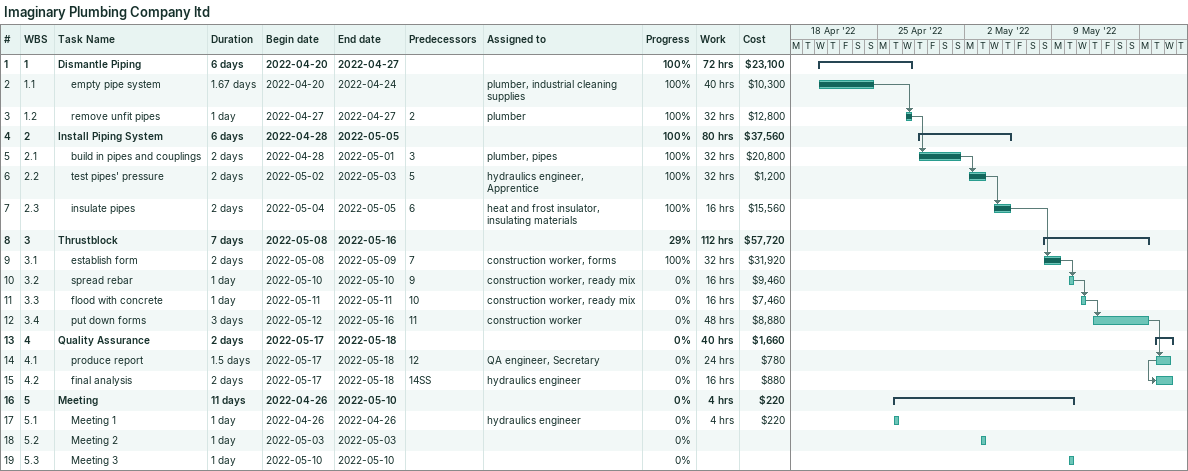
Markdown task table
Imaginary Plumbing Company ltd

| ID | WBS | Task | Duration | Start | Finish | Predecessors | Resources | % complete | Work (h) | Cost ($) |
|---|---|---|---|---|---|---|---|---|---|---|
| 1 | 1 | **Dismantle Piping** | 6d | 2022-04-20 | 2022-04-27 |  |  | 100 | 72 | 23100 |
| 2 | 1.1 | empty pipe system | 1.67d | 2022-04-20 | 2022-04-24 |  | plumber, industrial cleaning supplies | 100 | 40 | 10300 |
| 3 | 1.2 | remove unfit pipes | 1d | 2022-04-27 | 2022-04-27 | 2 | plumber | 100 | 32 | 12800 |
| 4 | 2 | **Install Piping System** | 6d | 2022-04-28 | 2022-05-05 |  |  | 100 | 80 | 37560 |
| 5 | 2.1 | build in pipes and couplings | 2d | 2022-04-28 | 2022-05-01 | 3 | plumber, pipes | 100 | 32 | 20800 |
| 6 | 2.2 | test pipes' pressure | 2d | 2022-05-02 | 2022-05-03 | 5 | hydraulics engineer, Apprentice | 100 | 32 | 1200 |
| 7 | 2.3 | insulate pipes | 2d | 2022-05-04 | 2022-05-05 | 6 | heat and frost insulator, insulating materials | 100 | 16 | 15560 |
| 8 | 3 | **Thrustblock** | 7d | 2022-05-08 | 2022-05-16 |  |  | 29 | 112 | 57720 |
| 9 | 3.1 | establish form | 2d | 2022-05-08 | 2022-05-09 | 7 | construction worker, forms | 100 | 32 | 31920 |
| 10 | 3.2 | spread rebar | 1d | 2022-05-10 | 2022-05-10 | 9 | construction worker, ready mix | 0 | 16 | 9460 |
| 11 | 3.3 | flood with concrete | 1d | 2022-05-11 | 2022-05-11 | 10 | construction worker, ready mix | 0 | 16 | 7460 |
| 12 | 3.4 | put down forms | 3d | 2022-05-12 | 2022-05-16 | 11 | construction worker | 0 | 48 | 8880 |
| 13 | 4 | **Quality Assurance** | 2d | 2022-05-17 | 2022-05-18 |  |  | 0 | 40 | 1660 |
| 14 | 4.1 | produce report | 1.5d | 2022-05-17 | 2022-05-18 | 12 | QA engineer, Secretary | 0 | 24 | 780 |
| 15 | 4.2 | final analysis | 2d | 2022-05-17 | 2022-05-18 | 14SS | hydraulics engineer | 0 | 16 | 880 |
| 16 | 5 | **Meeting** | 11d | 2022-04-26 | 2022-05-10 |  |  | 0 | 4 | 220 |
| 17 | 5.1 | Meeting 1 | 1d | 2022-04-26 | 2022-04-26 |  | hydraulics engineer | 0 | 4 | 220 |
| 18 | 5.2 | Meeting 2 | 1d | 2022-05-03 | 2022-05-03 |  |  | 0 |  |  |
| 19 | 5.3 | Meeting 3 | 1d | 2022-05-10 | 2022-05-10 |  |  | 0 |  |  |
